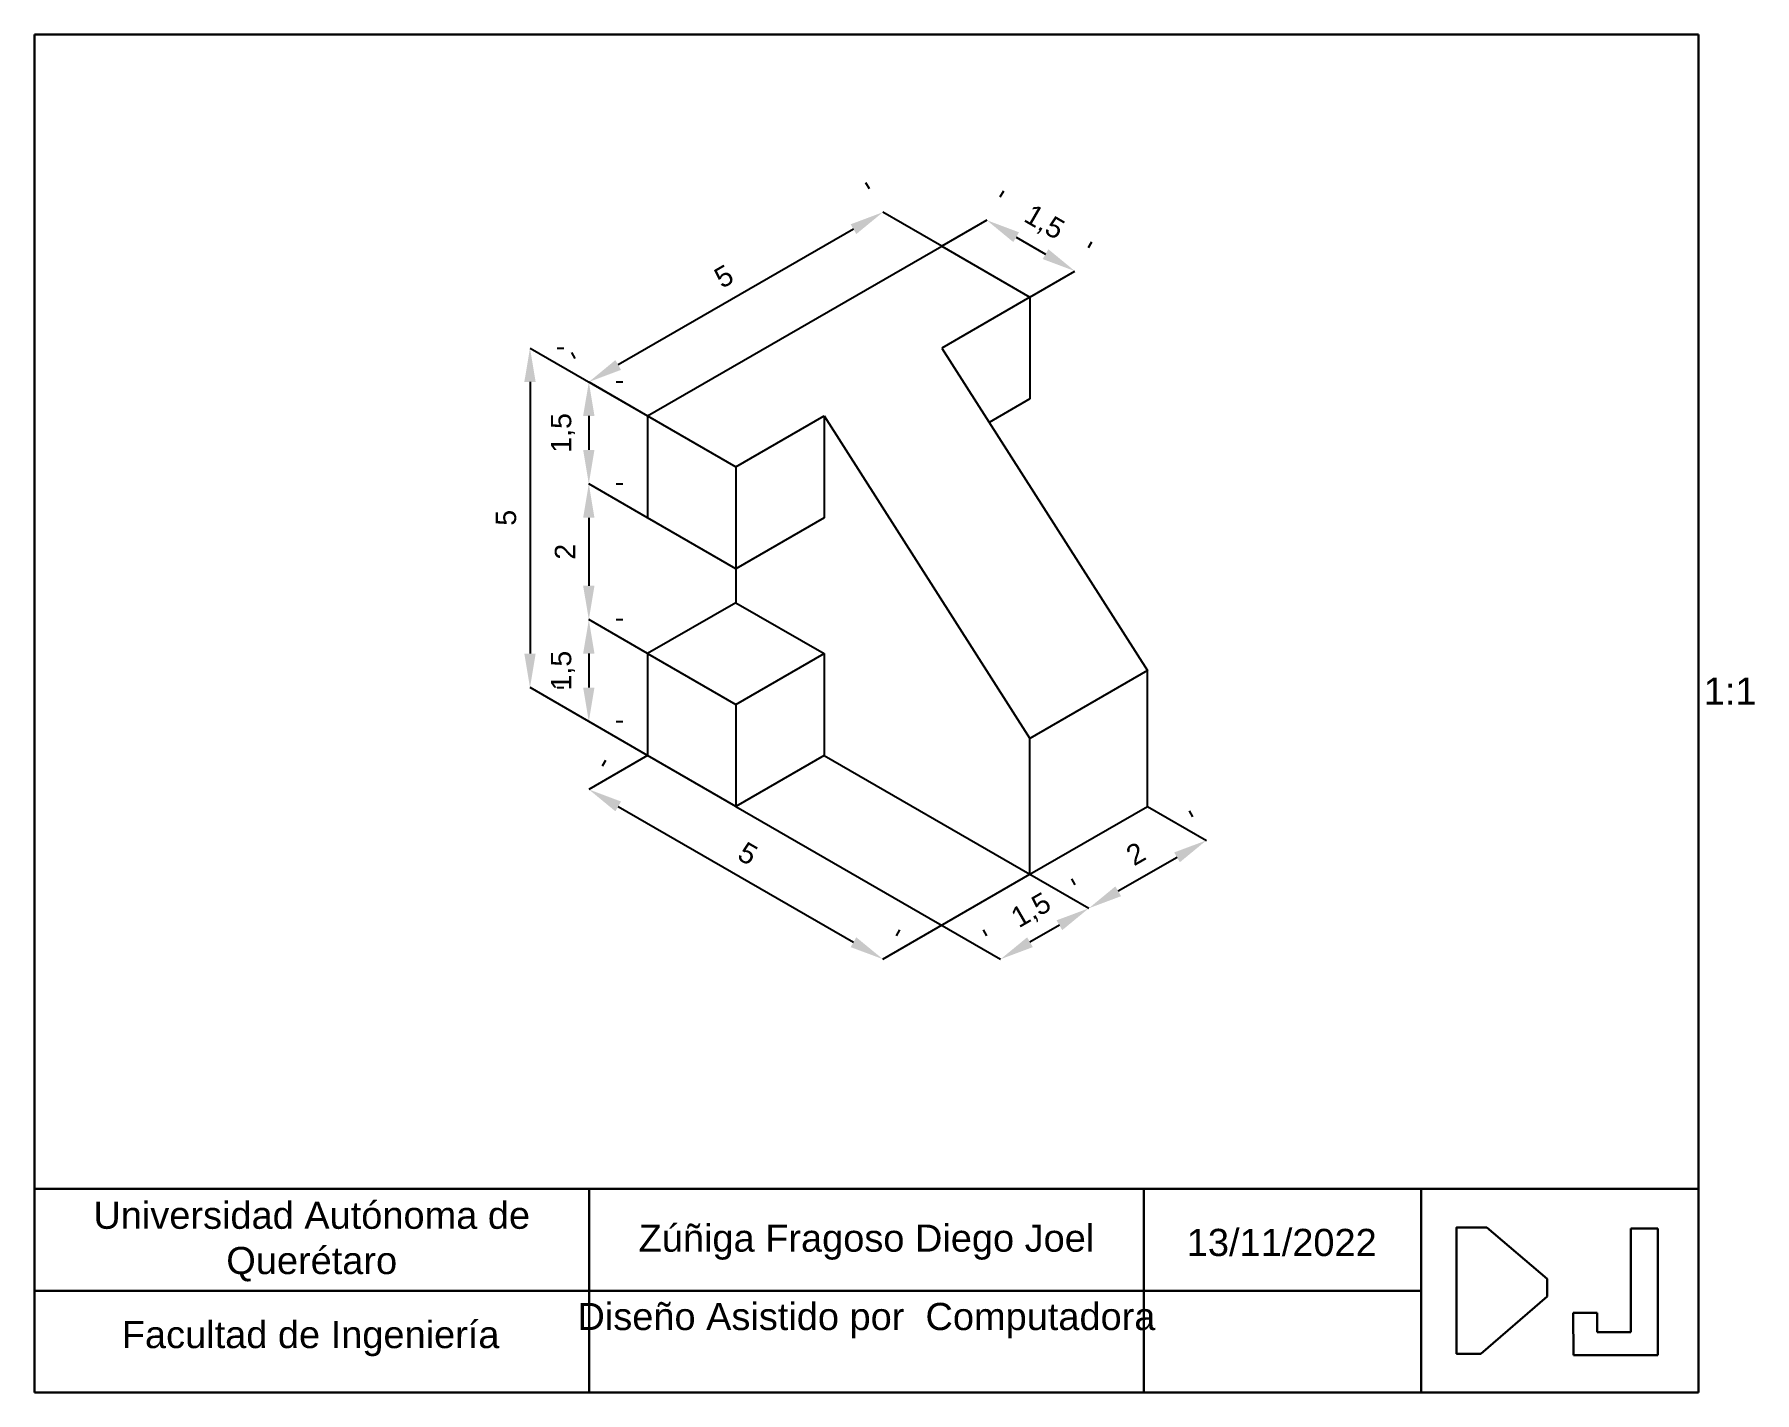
# Paper-space layout '3' of a CAD drawing. Header units: centimetres. Extents: x 9 to 262, y 0 to 200.
# The model-space entities are those that its viewports show. They can reach past a viewport. Long polylines and large blocks are cut down to what shows.
import ezdxf

# ---------------------------------------------------------------- set-up
doc = ezdxf.new("R2010")
doc.units = ezdxf.units.CM
doc.header["$PDMODE"] = 35
for name, color, linetype, lineweight in [('Cotas', 90, 'Continuous', 25), ('Figura', 140, 'Continuous', 25), ('Marco', 30, 'Continuous', 30)]:
    doc.layers.add(name, color=color, linetype=linetype, lineweight=lineweight)
doc.styles.get("Standard").update_dxf_attribs({"font": 'arial.ttf'})
doc.dimstyles.new('Copy of ISO-25', dxfattribs={"dimtxt": 0.3, "dimasz": 0.5, "dimexe": 0.5, "dimexo": 0.4, "dimgap": 0.2, "dimtad": 1, "dimtxsty": 'Standard', "dimcen": 2.5, "dimadec": 0, "dimazin": 0, "dimtfac": 1, "dimtmove": 0, "dimatfit": 3, "dimfxl": 1, "dimarcsym": 0})

# ---------------------------------------------------------------- blocks, each defined once
blk = doc.blocks.new('Marco 2')
at = {"layer": 'Marco'}
for p, q in [((270, 210), (25, 210)), ((25, 210), (25, 10)), ((270, 10), (270, 210)), ((25, 40), (270, 40)), ((106.67, 40), (106.67, 10)), ((188.33, 40), (188.33, 10)), ((229.17, 40), (229.17, 10)), ((238.85, 34.33), (247.7, 26.73)), ((264.01, 34.17), (260.02, 34.17)), ((260.02, 34.17), (260.02, 18.91)), ((264.01, 15.49), (264.01, 34.17)), ((25, 25), (229.17, 25)), ((247.7, 24.17), (237.97, 15.72)), ((255.07, 21.77), (251.53, 21.77)), ((251.53, 21.77), (251.6, 15.49)), ((255.07, 18.91), (255.07, 21.77)), ((260.02, 18.91), (255.07, 18.91)), ((251.6, 15.49), (264.01, 15.49)), ((25, 10), (270, 10))]:
    blk.add_line(p, q, dxfattribs=at)
for points in [[(237.97, 15.72), (234.38, 15.72), (234.38, 34.33), (238.85, 34.33)], [(247.7, 26.73), (247.7, 24.17)]]:
    blk.add_lwpolyline(points, dxfattribs=at)
at = {"layer": 'Marco', "char_height": 4, "attachment_point": 1}
for s, width, insert in [('\\pxqc;Universidad Autónoma de Querétaro', 81.6667, (25, 38.12)), ('\\pxqc;Zúñiga Fragoso Diego Joel', 81.6667, (106.67, 34.75)), ('\\pxqc;13/11/2022', 40.8333, (188.23, 34.11)), ('\\pxqc;Diseño Asistido por  Computadora', 81.6667, (106.67, 23.21)), ('\\pxqc;Facultad de Ingeniería', 81.6667, (24.84, 20.55))]:
    blk.add_mtext_dynamic_manual_height_columns(s, width=width, gutter_width=12.5, heights=[0], dxfattribs=dict(at, insert=insert))
blk = doc.blocks.new('*D29')
at = {"layer": 'Cotas', "color": 0, "lineweight": -2, "transparency": 16777216}
for p, q in [((541.517, 185.178), (541.567, 185.265)), ((541.75, 184.582), (542.183, 184.332)), ((542.816, 184.428), (542.866, 184.515))]:
    blk.add_line(p, q, dxfattribs=at)
at = {"layer": 'Cotas', "color": 0, "transparency": 16777216}
for points in [[(541.792, 184.654), (541.708, 184.51), (541.317, 184.832)], [(542.225, 184.404), (542.141, 184.26), (542.616, 184.082)]]:
    blk.add_solid(points, dxfattribs=at)
at = {"layer": 'Defpoints', "color": 0, "transparency": 16777216}
for p in [(541.317, 184.832), (542.616, 184.082), (542.616, 184.082)]:
    blk.add_point(p, dxfattribs=at)
at = {"layer": 'Cotas', "color": 0, "transparency": 16777216, "insert": (542.157, 184.786), "char_height": 0.3, "attachment_point": 5, "rotation": 330}
blk.add_mtext('1,5', dxfattribs=at)
blk = doc.blocks.new('*D30')
at = {"layer": 'Cotas', "color": 0, "lineweight": -2, "transparency": 16777216}
for p, q in [((539.589, 185.296), (539.539, 185.383)), ((539.356, 184.7), (535.892, 182.7)), ((535.259, 182.796), (535.209, 182.883))]:
    blk.add_line(p, q, dxfattribs=at)
at = {"layer": 'Cotas', "color": 0, "transparency": 16777216}
for points in [[(539.314, 184.772), (539.397, 184.628), (539.789, 184.95)], [(535.85, 182.772), (535.933, 182.628), (535.459, 182.45)]]:
    blk.add_solid(points, dxfattribs=at)
at = {"layer": 'Defpoints', "color": 0, "transparency": 16777216}
for p in [(539.789, 184.95), (535.459, 182.45), (535.459, 182.45)]:
    blk.add_point(p, dxfattribs=at)
at = {"layer": 'Cotas', "color": 0, "transparency": 16777216, "insert": (537.447, 184.005), "char_height": 0.3, "attachment_point": 5, "rotation": 30}
blk.add_mtext('5', dxfattribs=at)
blk = doc.blocks.new('*D32')
at = {"layer": 'Cotas', "color": 0, "lineweight": -2, "transparency": 16777216}
for p, q in [((534.993, 182.95), (535.093, 182.95)), ((534.593, 182.45), (534.593, 178.45)), ((534.993, 177.95), (535.093, 177.95))]:
    blk.add_line(p, q, dxfattribs=at)
at = {"layer": 'Cotas', "color": 0, "transparency": 16777216}
for points in [[(534.509, 182.45), (534.676, 182.45), (534.593, 182.95)], [(534.509, 178.45), (534.676, 178.45), (534.593, 177.95)]]:
    blk.add_solid(points, dxfattribs=at)
at = {"layer": 'Defpoints', "color": 0, "transparency": 16777216}
for p in [(534.593, 182.95), (534.593, 177.95), (534.593, 177.95)]:
    blk.add_point(p, dxfattribs=at)
at = {"layer": 'Cotas', "color": 0, "transparency": 16777216, "insert": (534.24, 180.45), "char_height": 0.3, "attachment_point": 5, "rotation": 90}
blk.add_mtext('5', dxfattribs=at)
blk = doc.blocks.new('*D33')
at = {"layer": 'Cotas', "color": 0, "lineweight": -2, "transparency": 16777216}
for p, q in [((535.859, 180.95), (535.959, 180.95)), ((535.459, 180.45), (535.459, 179.45)), ((535.859, 178.95), (535.959, 178.95))]:
    blk.add_line(p, q, dxfattribs=at)
at = {"layer": 'Cotas', "color": 0, "transparency": 16777216}
for points in [[(535.375, 180.45), (535.542, 180.45), (535.459, 180.95)], [(535.375, 179.45), (535.542, 179.45), (535.459, 178.95)]]:
    blk.add_solid(points, dxfattribs=at)
at = {"layer": 'Defpoints', "color": 0, "transparency": 16777216}
for p in [(535.459, 180.95), (535.459, 178.95), (535.459, 178.95)]:
    blk.add_point(p, dxfattribs=at)
at = {"layer": 'Cotas', "color": 0, "transparency": 16777216, "insert": (535.108, 179.95), "char_height": 0.3, "attachment_point": 5, "rotation": 90}
blk.add_mtext('2', dxfattribs=at)
blk = doc.blocks.new('*D34')
at = {"layer": 'Cotas', "color": 0, "lineweight": -2, "transparency": 16777216}
for p, q in [((535.859, 182.45), (535.959, 182.45)), ((535.459, 181.95), (535.459, 181.45)), ((535.859, 180.95), (535.959, 180.95))]:
    blk.add_line(p, q, dxfattribs=at)
at = {"layer": 'Cotas', "color": 0, "transparency": 16777216}
for points in [[(535.375, 181.95), (535.542, 181.95), (535.459, 182.45)], [(535.375, 181.45), (535.542, 181.45), (535.459, 180.95)]]:
    blk.add_solid(points, dxfattribs=at)
at = {"layer": 'Defpoints', "color": 0, "transparency": 16777216}
for p in [(535.459, 182.45), (535.459, 180.95), (535.459, 180.95)]:
    blk.add_point(p, dxfattribs=at)
at = {"layer": 'Cotas', "color": 0, "transparency": 16777216, "insert": (535.078, 181.7), "char_height": 0.3, "attachment_point": 5, "rotation": 90}
blk.add_mtext('1,5', dxfattribs=at)
blk = doc.blocks.new('*D35')
at = {"layer": 'Cotas', "color": 0, "lineweight": -2, "transparency": 16777216}
for p, q in [((535.859, 178.95), (535.959, 178.95)), ((535.459, 178.45), (535.459, 177.95)), ((535.859, 177.45), (535.959, 177.45))]:
    blk.add_line(p, q, dxfattribs=at)
at = {"layer": 'Cotas', "color": 0, "transparency": 16777216}
for points in [[(535.375, 178.45), (535.542, 178.45), (535.459, 178.95)], [(535.375, 177.95), (535.542, 177.95), (535.459, 177.45)]]:
    blk.add_solid(points, dxfattribs=at)
at = {"layer": 'Defpoints', "color": 0, "transparency": 16777216}
for p in [(535.459, 178.95), (535.459, 177.45), (535.459, 177.45)]:
    blk.add_point(p, dxfattribs=at)
at = {"layer": 'Cotas', "color": 0, "transparency": 16777216, "insert": (535.078, 178.2), "char_height": 0.3, "attachment_point": 5, "rotation": 90}
blk.add_mtext('1,5', dxfattribs=at)
blk = doc.blocks.new('*D36')
at = {"layer": 'Cotas', "color": 0, "lineweight": -2, "transparency": 16777216}
for p, q in [((535.659, 176.796), (535.709, 176.883)), ((535.892, 176.2), (539.356, 174.2)), ((539.989, 174.296), (540.039, 174.383))]:
    blk.add_line(p, q, dxfattribs=at)
at = {"layer": 'Cotas', "color": 0, "transparency": 16777216}
for points in [[(535.933, 176.272), (535.85, 176.128), (535.459, 176.45)], [(539.397, 174.272), (539.314, 174.128), (539.789, 173.95)]]:
    blk.add_solid(points, dxfattribs=at)
at = {"layer": 'Defpoints', "color": 0, "transparency": 16777216}
for p in [(535.459, 176.45), (539.789, 173.95), (539.789, 173.95)]:
    blk.add_point(p, dxfattribs=at)
at = {"layer": 'Cotas', "color": 0, "transparency": 16777216, "insert": (537.8, 175.505), "char_height": 0.3, "attachment_point": 5, "rotation": 330}
blk.add_mtext('5', dxfattribs=at)
blk = doc.blocks.new('*D37')
at = {"layer": 'Cotas', "color": 0, "lineweight": -2, "transparency": 16777216}
for p, q in [((544.352, 176.046), (544.302, 176.133)), ((544.119, 175.45), (543.253, 174.95)), ((542.62, 175.046), (542.57, 175.133))]:
    blk.add_line(p, q, dxfattribs=at)
at = {"layer": 'Cotas', "color": 0, "transparency": 16777216}
for points in [[(544.077, 175.522), (544.161, 175.378), (544.552, 175.7)], [(543.211, 175.022), (543.295, 174.878), (542.82, 174.7)]]:
    blk.add_solid(points, dxfattribs=at)
at = {"layer": 'Defpoints', "color": 0, "transparency": 16777216}
for p in [(544.552, 175.7), (542.82, 174.7), (542.82, 174.7)]:
    blk.add_point(p, dxfattribs=at)
at = {"layer": 'Cotas', "color": 0, "transparency": 16777216, "insert": (543.511, 175.503), "char_height": 0.3, "attachment_point": 5, "rotation": 30}
blk.add_mtext('2', dxfattribs=at)
blk = doc.blocks.new('*D38')
at = {"layer": 'Cotas', "color": 0, "lineweight": -2, "transparency": 16777216}
for p, q in [((542.62, 175.046), (542.57, 175.133)), ((541.321, 174.296), (541.271, 174.383)), ((542.387, 174.45), (541.954, 174.2))]:
    blk.add_line(p, q, dxfattribs=at)
at = {"layer": 'Cotas', "color": 0, "transparency": 16777216}
for points in [[(542.345, 174.522), (542.429, 174.378), (542.82, 174.7)], [(541.912, 174.272), (541.996, 174.128), (541.521, 173.95)]]:
    blk.add_solid(points, dxfattribs=at)
at = {"layer": 'Defpoints', "color": 0, "transparency": 16777216}
for p in [(542.82, 174.7), (541.521, 173.95), (541.521, 173.95)]:
    blk.add_point(p, dxfattribs=at)
at = {"layer": 'Cotas', "color": 0, "transparency": 16777216, "insert": (541.98, 174.654), "char_height": 0.3, "attachment_point": 5, "rotation": 30}
blk.add_mtext('1,5', dxfattribs=at)

msp = doc.modelspace()

# ---------------------------------------------------------------- linework, layer by layer
at = {"layer": 'Cotas'}
for p, q in [((540.655, 184.45), (539.789, 184.95)), ((541.317, 184.832), (540.655, 184.45)), ((541.954, 183.7), (542.616, 184.082)), ((534.593, 182.95), (536.325, 181.95)), ((535.459, 182.45), (536.325, 181.95)), ((536.325, 180.45), (535.459, 180.95)), ((536.325, 178.45), (535.459, 178.95)), ((536.325, 176.95), (534.593, 177.95)), ((536.325, 176.95), (535.459, 176.45)), ((537.624, 176.2), (541.521, 173.95)), ((543.686, 176.2), (544.552, 175.7)), ((539.789, 173.95), (541.954, 175.2)), ((541.954, 175.2), (542.82, 174.7))]:
    msp.add_line(p, q, dxfattribs=at)
at = {"layer": 'Figura'}
for p, q in [((536.325, 181.95), (540.655, 184.45)), ((540.655, 184.45), (541.954, 183.7)), ((541.954, 183.7), (540.655, 182.95)), ((541.954, 183.7), (541.954, 182.2)), ((540.655, 182.95), (543.686, 178.2)), ((541.954, 182.2), (541.354, 181.854)), ((536.325, 181.95), (537.624, 181.2)), ((536.325, 181.95), (536.325, 180.45)), ((537.624, 181.2), (538.923, 181.95)), ((538.923, 181.95), (538.923, 180.45)), ((538.923, 181.95), (541.954, 177.2)), ((537.624, 181.2), (537.624, 179.7)), ((537.624, 179.7), (536.325, 180.45)), ((538.923, 180.45), (537.624, 179.7)), ((537.624, 179.7), (537.624, 179.2)), ((537.624, 179.2), (536.325, 178.45)), ((537.624, 179.2), (538.923, 178.45)), ((536.325, 178.45), (537.624, 177.7)), ((536.325, 178.45), (536.325, 176.95)), ((537.624, 177.7), (538.923, 178.45)), ((538.923, 178.45), (538.923, 176.95)), ((543.686, 178.2), (541.954, 177.2)), ((543.686, 176.2), (543.686, 178.2)), ((537.624, 177.7), (537.624, 176.2)), ((541.954, 175.2), (541.954, 177.2)), ((537.624, 176.2), (536.325, 176.95)), ((538.923, 176.95), (537.624, 176.2)), ((538.923, 176.95), (541.954, 175.2)), ((541.954, 175.2), (543.686, 176.2))]:
    msp.add_line(p, q, dxfattribs=at)

# ---------------------------------------------------------------- dimensions: what is measured, and where the dimension line sits
at = {"layer": 'Cotas'}
for p1, p2, picture, middle in [((539.789, 184.95), (535.459, 182.45), '*D30', (537.447, 184.005)), ((541.317, 184.832), (542.616, 184.082), '*D29', (542.157, 184.786)), ((535.459, 176.45), (539.789, 173.95), '*D36', (537.8, 175.505)), ((544.552, 175.7), (542.82, 174.7), '*D37', (543.511, 175.503)), ((542.82, 174.7), (541.521, 173.95), '*D38', (541.98, 174.654))]:
    dim = msp.add_aligned_dim(p1=p1, p2=p2, distance=0, dimstyle='Copy of ISO-25', dxfattribs=at)
    dim.commit()
    dim.dimension.update_dxf_attribs({"geometry": picture, "text_midpoint": middle})
for base, p1, p2, picture, middle in [((534.593, 177.95), (534.593, 182.95), (534.593, 177.95), '*D32', (534.24, 180.45)), ((535.459, 180.95), (535.459, 182.45), (535.459, 180.95), '*D34', (535.078, 181.7)), ((535.459, 178.95), (535.459, 180.95), (535.459, 178.95), '*D33', (535.108, 179.95)), ((535.459, 177.45), (535.459, 178.95), (535.459, 177.45), '*D35', (535.078, 178.2))]:
    dim = msp.add_linear_dim(base=base, p1=p1, p2=p2, angle=90, dimstyle='Copy of ISO-25', dxfattribs=at)
    dim.commit()
    dim.dimension.update_dxf_attribs({"geometry": picture, "text_midpoint": middle})

psp = doc.layouts.new('3')

# ---------------------------------------------------------------- block references
at = {"layer": 'Marco'}
psp.add_blockref('Marco 2', (-16.49, -10), dxfattribs=at)

# ---------------------------------------------------------------- texts
at = {"layer": 'Cotas', "insert": (254.28, 105.3), "char_height": 4, "attachment_point": 1}
psp.add_mtext_dynamic_manual_height_columns('{\\C256;\\c0;1:1}', width=9.9263, gutter_width=12.5, heights=[0], dxfattribs=at)

# ---------------------------------------------------------------- viewports
at = {"layer": 'Marco', "view_target_point": (54.365, 110)}
psp.add_viewport(center=(131.01, 115), size=(245, 170), view_center_point=(485.181, 69.068), view_height=17, dxfattribs=at)

doc.saveas('drawing.dxf')
